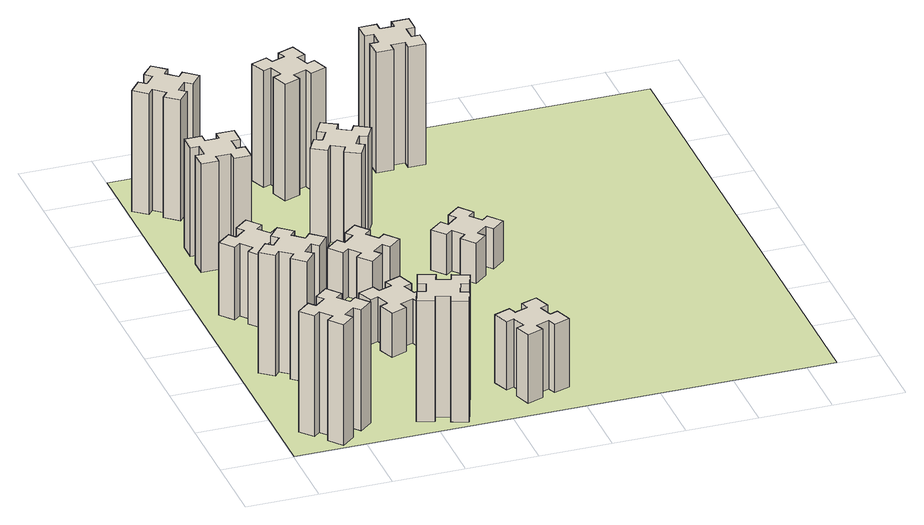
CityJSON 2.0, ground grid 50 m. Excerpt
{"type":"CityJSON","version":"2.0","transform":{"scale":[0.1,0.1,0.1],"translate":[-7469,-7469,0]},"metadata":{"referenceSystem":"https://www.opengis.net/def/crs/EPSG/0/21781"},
"CityObjects":{
"building1":{"type":"Building","attributes":{"class":"1000","function":"1000","usage":"1000","yearOfConstruction":2016,"roofType":"1000","measuredHeight":90,"storeysAboveGround":30,"storeysBelowGround":0},"geometry":[{"type":"Solid","lod":"1","boundaries":[[[[0,1,2,3,4,5,6,7,8,9,10,11,12,13,14,15,16,17,18,19]],[[17,16,20,21]],[[16,15,22,20]],[[15,14,23,22]],[[14,13,24,23]],[[13,12,25,24]],[[12,11,26,25]],[[11,10,27,26]],[[10,9,28,27]],[[9,8,29,28]],[[8,7,30,29]],[[7,6,31,30]],[[6,5,32,31]],[[5,4,33,32]],[[4,3,34,33]],[[3,2,35,34]],[[2,1,36,35]],[[1,0,37,36]],[[0,19,38,37]],[[19,18,39,38]],[[18,17,21,39]],[[24,25,26,27,28,29,30,31,32,33,34,35,36,37,38,39,21,20,22,23]]]]}]},
"building2":{"type":"Building","attributes":{"class":"1000","function":"1000","usage":"1000","yearOfConstruction":2016,"roofType":"1000","measuredHeight":90,"storeysAboveGround":30,"storeysBelowGround":0},"geometry":[{"type":"Solid","lod":"1","boundaries":[[[[40,41,42,43,44,45,46,47,48,49,50,51,52,53,54,55,56,57,58,59]],[[57,56,60,61]],[[56,55,62,60]],[[55,54,63,62]],[[54,53,64,63]],[[53,52,65,64]],[[52,51,66,65]],[[51,50,67,66]],[[50,49,68,67]],[[49,48,69,68]],[[48,47,70,69]],[[47,46,71,70]],[[46,45,72,71]],[[45,44,73,72]],[[44,43,74,73]],[[43,42,75,74]],[[42,41,76,75]],[[41,40,77,76]],[[40,59,78,77]],[[59,58,79,78]],[[58,57,61,79]],[[64,65,66,67,68,69,70,71,72,73,74,75,76,77,78,79,61,60,62,63]]]]}]},
"building3":{"type":"Building","attributes":{"class":"1000","function":"1000","usage":"1000","yearOfConstruction":2016,"roofType":"1000","measuredHeight":54,"storeysAboveGround":30,"storeysBelowGround":0},"geometry":[{"type":"Solid","lod":"1","boundaries":[[[[80,81,82,83,84,85,86,87,88,89,90,91,92,93,94,95,96,97,98,99]],[[97,96,100,101]],[[96,95,102,100]],[[95,94,103,102]],[[94,93,104,103]],[[93,92,105,104]],[[92,91,106,105]],[[91,90,107,106]],[[90,89,108,107]],[[89,88,109,108]],[[88,87,110,109]],[[87,86,111,110]],[[86,85,112,111]],[[85,84,113,112]],[[84,83,114,113]],[[83,82,115,114]],[[82,81,116,115]],[[81,80,117,116]],[[80,99,118,117]],[[99,98,119,118]],[[98,97,101,119]],[[104,105,106,107,108,109,110,111,112,113,114,115,116,117,118,119,101,100,102,103]]]]}]},
"building4":{"type":"Building","attributes":{"class":"1000","function":"1000","usage":"1000","yearOfConstruction":2016,"roofType":"1000","measuredHeight":81,"storeysAboveGround":30,"storeysBelowGround":0},"geometry":[{"type":"Solid","lod":"1","boundaries":[[[[120,121,122,123,124,125,126,127,128,129,130,131,132,133,134,135,136,137,138,139]],[[137,136,140,141]],[[136,135,142,140]],[[135,134,143,142]],[[134,133,144,143]],[[133,132,145,144]],[[132,131,146,145]],[[131,130,147,146]],[[130,129,148,147]],[[129,128,149,148]],[[128,127,150,149]],[[127,126,151,150]],[[126,125,152,151]],[[125,124,153,152]],[[124,123,154,153]],[[123,122,155,154]],[[122,121,156,155]],[[121,120,157,156]],[[120,139,158,157]],[[139,138,159,158]],[[138,137,141,159]],[[144,145,146,147,148,149,150,151,152,153,154,155,156,157,158,159,141,140,142,143]]]]}]},
"building5":{"type":"Building","attributes":{"class":"1000","function":"1000","usage":"1000","yearOfConstruction":2016,"roofType":"1000","measuredHeight":90,"storeysAboveGround":30,"storeysBelowGround":0},"geometry":[{"type":"Solid","lod":"1","boundaries":[[[[160,161,162,163,164,165,166,167,168,169,170,171,172,173,174,175,176,177,178,179]],[[177,176,180,181]],[[176,175,182,180]],[[175,174,183,182]],[[174,173,184,183]],[[173,172,185,184]],[[172,171,186,185]],[[171,170,187,186]],[[170,169,188,187]],[[169,168,189,188]],[[168,167,190,189]],[[167,166,191,190]],[[166,165,192,191]],[[165,164,193,192]],[[164,163,194,193]],[[163,162,195,194]],[[162,161,196,195]],[[161,160,197,196]],[[160,179,198,197]],[[179,178,199,198]],[[178,177,181,199]],[[184,185,186,187,188,189,190,191,192,193,194,195,196,197,198,199,181,180,182,183]]]]}]},
"building6":{"type":"Building","attributes":{"class":"1000","function":"1000","usage":"1000","yearOfConstruction":2016,"roofType":"1000","measuredHeight":90,"storeysAboveGround":30,"storeysBelowGround":0},"geometry":[{"type":"Solid","lod":"1","boundaries":[[[[200,201,202,203,204,205,206,207,208,209,210,211,212,213,214,215,216,217,218,219]],[[217,216,220,221]],[[216,215,222,220]],[[215,214,223,222]],[[214,213,224,223]],[[213,212,225,224]],[[212,211,226,225]],[[211,210,227,226]],[[210,209,228,227]],[[209,208,229,228]],[[208,207,230,229]],[[207,206,231,230]],[[206,205,232,231]],[[205,204,233,232]],[[204,203,234,233]],[[203,202,235,234]],[[202,201,236,235]],[[201,200,237,236]],[[200,219,238,237]],[[219,218,239,238]],[[218,217,221,239]],[[224,225,226,227,228,229,230,231,232,233,234,235,236,237,238,239,221,220,222,223]]]]}]},
"building7":{"type":"Building","attributes":{"class":"1000","function":"1000","usage":"1000","yearOfConstruction":2016,"roofType":"1000","measuredHeight":33,"storeysAboveGround":30,"storeysBelowGround":0},"geometry":[{"type":"Solid","lod":"1","boundaries":[[[[240,241,242,243,244,245,246,247,248,249,250,251,252,253,254,255,256,257,258,259]],[[257,256,260,261]],[[256,255,262,260]],[[255,254,263,262]],[[254,253,264,263]],[[253,252,265,264]],[[252,251,266,265]],[[251,250,267,266]],[[250,249,268,267]],[[249,248,269,268]],[[248,247,270,269]],[[247,246,271,270]],[[246,245,272,271]],[[245,244,273,272]],[[244,243,274,273]],[[243,242,275,274]],[[242,241,276,275]],[[241,240,277,276]],[[240,259,278,277]],[[259,258,279,278]],[[258,257,261,279]],[[264,265,266,267,268,269,270,271,272,273,274,275,276,277,278,279,261,260,262,263]]]]}]},
"building8":{"type":"Building","attributes":{"class":"1000","function":"1000","usage":"1000","yearOfConstruction":2016,"roofType":"1000","measuredHeight":36,"storeysAboveGround":30,"storeysBelowGround":0},"geometry":[{"type":"Solid","lod":"1","boundaries":[[[[280,281,282,283,284,285,286,287,288,289,290,291,292,293,294,295,296,297,298,299]],[[297,296,300,301]],[[296,295,302,300]],[[295,294,303,302]],[[294,293,304,303]],[[293,292,305,304]],[[292,291,306,305]],[[291,290,307,306]],[[290,289,308,307]],[[289,288,309,308]],[[288,287,310,309]],[[287,286,311,310]],[[286,285,312,311]],[[285,284,313,312]],[[284,283,314,313]],[[283,282,315,314]],[[282,281,316,315]],[[281,280,317,316]],[[280,299,318,317]],[[299,298,319,318]],[[298,297,301,319]],[[304,305,306,307,308,309,310,311,312,313,314,315,316,317,318,319,301,300,302,303]]]]}]},
"building9":{"type":"Building","attributes":{"class":"1000","function":"1000","usage":"1000","yearOfConstruction":2016,"roofType":"1000","measuredHeight":51,"storeysAboveGround":30,"storeysBelowGround":0},"geometry":[{"type":"Solid","lod":"1","boundaries":[[[[320,321,322,323,324,325,326,327,328,329,330,331,332,333,334,335,336,337,338,339]],[[337,336,340,341]],[[336,335,342,340]],[[335,334,343,342]],[[334,333,344,343]],[[333,332,345,344]],[[332,331,346,345]],[[331,330,347,346]],[[330,329,348,347]],[[329,328,349,348]],[[328,327,350,349]],[[327,326,351,350]],[[326,325,352,351]],[[325,324,353,352]],[[324,323,354,353]],[[323,322,355,354]],[[322,321,356,355]],[[321,320,357,356]],[[320,339,358,357]],[[339,338,359,358]],[[338,337,341,359]],[[344,345,346,347,348,349,350,351,352,353,354,355,356,357,358,359,341,340,342,343]]]]}]},
"building10":{"type":"Building","attributes":{"class":"1000","function":"1000","usage":"1000","yearOfConstruction":2016,"roofType":"1000","measuredHeight":72,"storeysAboveGround":30,"storeysBelowGround":0},"geometry":[{"type":"Solid","lod":"1","boundaries":[[[[360,361,362,363,364,365,366,367,368,369,370,371,372,373,374,375,376,377,378,379]],[[377,376,380,381]],[[376,375,382,380]],[[375,374,383,382]],[[374,373,384,383]],[[373,372,385,384]],[[372,371,386,385]],[[371,370,387,386]],[[370,369,388,387]],[[369,368,389,388]],[[368,367,390,389]],[[367,366,391,390]],[[366,365,392,391]],[[365,364,393,392]],[[364,363,394,393]],[[363,362,395,394]],[[362,361,396,395]],[[361,360,397,396]],[[360,379,398,397]],[[379,378,399,398]],[[378,377,381,399]],[[384,385,386,387,388,389,390,391,392,393,394,395,396,397,398,399,381,380,382,383]]]]}]},
"building11":{"type":"Building","attributes":{"class":"1000","function":"1000","usage":"1000","yearOfConstruction":2016,"roofType":"1000","measuredHeight":87,"storeysAboveGround":30,"storeysBelowGround":0},"geometry":[{"type":"Solid","lod":"1","boundaries":[[[[400,401,402,403,404,405,406,407,408,409,410,411,412,413,414,415,416,417,418,419]],[[417,416,420,421]],[[416,415,422,420]],[[415,414,423,422]],[[414,413,424,423]],[[413,412,425,424]],[[412,411,426,425]],[[411,410,427,426]],[[410,409,428,427]],[[409,408,429,428]],[[408,407,430,429]],[[407,406,431,430]],[[406,405,432,431]],[[405,404,433,432]],[[404,403,434,433]],[[403,402,435,434]],[[402,401,436,435]],[[401,400,437,436]],[[400,419,438,437]],[[419,418,439,438]],[[418,417,421,439]],[[424,425,426,427,428,429,430,431,432,433,434,435,436,437,438,439,421,420,422,423]]]]}]},
"building12":{"type":"Building","attributes":{"class":"1000","function":"1000","usage":"1000","yearOfConstruction":2016,"roofType":"1000","measuredHeight":30,"storeysAboveGround":30,"storeysBelowGround":0},"geometry":[{"type":"Solid","lod":"1","boundaries":[[[[440,441,442,443,444,445,446,447,448,449,450,451,452,453,454,455,456,457,458,459]],[[457,456,460,461]],[[456,455,462,460]],[[455,454,463,462]],[[454,453,464,463]],[[453,452,465,464]],[[452,451,466,465]],[[451,450,467,466]],[[450,449,468,467]],[[449,448,469,468]],[[448,447,470,469]],[[447,446,471,470]],[[446,445,472,471]],[[445,444,473,472]],[[444,443,474,473]],[[443,442,475,474]],[[442,441,476,475]],[[441,440,477,476]],[[440,459,478,477]],[[459,458,479,478]],[[458,457,461,479]],[[464,465,466,467,468,469,470,471,472,473,474,475,476,477,478,479,461,460,462,463]]]]}]},
"building13":{"type":"Building","attributes":{"class":"1000","function":"1000","usage":"1000","yearOfConstruction":2016,"roofType":"1000","measuredHeight":90,"storeysAboveGround":30,"storeysBelowGround":0},"geometry":[{"type":"Solid","lod":"1","boundaries":[[[[480,481,482,483,484,485,486,487,488,489,490,491,492,493,494,495,496,497,498,499]],[[497,496,500,501]],[[496,495,502,500]],[[495,494,503,502]],[[494,493,504,503]],[[493,492,505,504]],[[492,491,506,505]],[[491,490,507,506]],[[490,489,508,507]],[[489,488,509,508]],[[488,487,510,509]],[[487,486,511,510]],[[486,485,512,511]],[[485,484,513,512]],[[484,483,514,513]],[[483,482,515,514]],[[482,481,516,515]],[[481,480,517,516]],[[480,499,518,517]],[[499,498,519,518]],[[498,497,501,519]],[[504,505,506,507,508,509,510,511,512,513,514,515,516,517,518,519,501,500,502,503]]]]}]},
"landuse1":{"type":"LandUse","attributes":{"name":"plot1","function":"1010"},"geometry":[{"type":"MultiSurface","lod":"1","boundaries":[[[520,521,522,523]]]}]}
},
"vertices":[
[259,243,0],[323,166,0],[277,128,0],[354,36,0],[446,113,0],[408,159,0],[484,223,0],[523,177,0],[615,254,0],[538,346,0],[492,308,0],[427,384,0],[473,423,0],[396,515,0],[304,438,0],[343,392,0],[266,327,0],[228,373,0],[136,296,0],[213,204,0],[266,327,900],[228,373,900],[343,392,900],[304,438,900],[396,515,900],[473,423,900],[427,384,900],[492,308,900],[538,346,900],[615,254,900],[523,177,900],[484,223,900],[408,159,900],[446,113,900],[354,36,900],[277,128,900],[323,166,900],[259,243,900],[213,204,900],[136,296,900],
[484,1167,0],[408,1232,0],[446,1278,0],[354,1355,0],[277,1263,0],[323,1224,0],[259,1148,0],[213,1186,0],[136,1094,0],[228,1017,0],[266,1063,0],[343,999,0],[304,953,0],[396,876,0],[473,968,0],[427,1006,0],[492,1083,0],[538,1044,0],[615,1136,0],[523,1213,0],[492,1083,900],[538,1044,900],[427,1006,900],[473,968,900],[396,876,900],[304,953,900],[343,999,900],[266,1063,900],[228,1017,900],[136,1094,900],[213,1186,900],[259,1148,900],[323,1224,900],[277,1263,900],[354,1355,900],[446,1278,900],[408,1232,900],[484,1167,900],[523,1213,900],[615,1136,900],
[492,1888,0],[427,1964,0],[473,2003,0],[396,2095,0],[304,2018,0],[343,1972,0],[266,1907,0],[228,1953,0],[136,1876,0],[213,1784,0],[259,1823,0],[323,1746,0],[277,1708,0],[354,1616,0],[446,1693,0],[408,1739,0],[484,1803,0],[523,1757,0],[615,1834,0],[538,1926,0],[484,1803,540],[523,1757,540],[408,1739,540],[446,1693,540],[354,1616,540],[277,1708,540],[323,1746,540],[259,1823,540],[213,1784,540],[136,1876,540],[228,1953,540],[266,1907,540],[343,1972,540],[304,2018,540],[396,2095,540],[473,2003,540],[427,1964,540],[492,1888,540],[538,1926,540],[615,1834,540],
[485,2545,0],[485,2645,0],[545,2645,0],[545,2765,0],[425,2765,0],[425,2705,0],[325,2705,0],[325,2765,0],[205,2765,0],[205,2645,0],[265,2645,0],[265,2545,0],[205,2545,0],[205,2425,0],[325,2425,0],[325,2485,0],[425,2485,0],[425,2425,0],[545,2425,0],[545,2545,0],[425,2485,810],[425,2425,810],[325,2485,810],[325,2425,810],[205,2425,810],[205,2545,810],[265,2545,810],[265,2645,810],[205,2645,810],[205,2765,810],[325,2765,810],[325,2705,810],[425,2705,810],[425,2765,810],[545,2765,810],[545,2645,810],[485,2645,810],[485,2545,810],[545,2545,810],[545,2425,810],
[1029,360,0],[995,266,0],[939,287,0],[897,174,0],[1010,133,0],[1031,189,0],[1125,155,0],[1104,99,0],[1217,57,0],[1258,170,0],[1202,191,0],[1236,285,0],[1292,264,0],[1333,377,0],[1220,418,0],[1200,362,0],[1106,396,0],[1127,452,0],[1014,493,0],[973,380,0],[1106,396,900],[1127,452,900],[1200,362,900],[1220,418,900],[1333,377,900],[1292,264,900],[1236,285,900],[1202,191,900],[1258,170,900],[1217,57,900],[1104,99,900],[1125,155,900],[1031,189,900],[1010,133,900],[897,174,900],[939,287,900],[995,266,900],[1029,360,900],[973,380,900],[1014,493,900],
[384,3387,0],[308,3452,0],[346,3498,0],[254,3575,0],[177,3483,0],[223,3444,0],[159,3368,0],[113,3406,0],[36,3314,0],[128,3237,0],[166,3283,0],[243,3219,0],[204,3173,0],[296,3096,0],[373,3188,0],[327,3226,0],[392,3303,0],[438,3264,0],[515,3356,0],[423,3433,0],[392,3303,900],[438,3264,900],[327,3226,900],[373,3188,900],[296,3096,900],[204,3173,900],[243,3219,900],[166,3283,900],[128,3237,900],[36,3314,900],[113,3406,900],[159,3368,900],[223,3444,900],[177,3483,900],[254,3575,900],[346,3498,900],[308,3452,900],[384,3387,900],[423,3433,900],[515,3356,900],
[1106,1095,0],[1200,1129,0],[1220,1073,0],[1333,1114,0],[1292,1227,0],[1236,1206,0],[1202,1300,0],[1258,1320,0],[1217,1433,0],[1104,1392,0],[1125,1336,0],[1031,1302,0],[1010,1358,0],[897,1317,0],[939,1204,0],[995,1225,0],[1029,1131,0],[973,1110,0],[1014,997,0],[1127,1039,0],[1029,1131,330],[973,1110,330],[995,1225,330],[939,1204,330],[897,1317,330],[1010,1358,330],[1031,1302,330],[1125,1336,330],[1104,1392,330],[1217,1433,330],[1258,1320,330],[1202,1300,330],[1236,1206,330],[1292,1227,330],[1333,1114,330],[1220,1073,330],[1200,1129,330],[1106,1095,330],[1127,1039,330],[1014,997,330],
[1083,1972,0],[1006,1907,0],[968,1953,0],[876,1876,0],[953,1784,0],[999,1823,0],[1063,1746,0],[1017,1708,0],[1094,1616,0],[1186,1693,0],[1148,1739,0],[1224,1803,0],[1263,1757,0],[1355,1834,0],[1278,1926,0],[1232,1888,0],[1167,1964,0],[1213,2003,0],[1136,2095,0],[1044,2018,0],[1167,1964,360],[1213,2003,360],[1232,1888,360],[1278,1926,360],[1355,1834,360],[1263,1757,360],[1224,1803,360],[1148,1739,360],[1186,1693,360],[1094,1616,360],[1017,1708,360],[1063,1746,360],[999,1823,360],[953,1784,360],[876,1876,360],[968,1953,360],[1006,1907,360],[1083,1972,360],[1044,2018,360],[1136,2095,360],
[1765,496,0],[1671,462,0],[1650,518,0],[1537,477,0],[1579,364,0],[1635,385,0],[1669,291,0],[1613,270,0],[1654,157,0],[1767,199,0],[1746,255,0],[1840,289,0],[1860,233,0],[1973,274,0],[1932,387,0],[1876,366,0],[1842,460,0],[1898,480,0],[1857,593,0],[1744,552,0],[1842,460,510],[1898,480,510],[1876,366,510],[1932,387,510],[1973,274,510],[1860,233,510],[1840,289,510],[1746,255,510],[1767,199,510],[1654,157,510],[1613,270,510],[1669,291,510],[1635,385,510],[1579,364,510],[1537,477,510],[1650,518,510],[1671,462,510],[1765,496,510],[1744,552,510],[1857,593,510],
[1314,2666,0],[1227,2716,0],[1257,2768,0],[1153,2828,0],[1093,2724,0],[1145,2694,0],[1095,2607,0],[1043,2637,0],[983,2533,0],[1087,2473,0],[1117,2525,0],[1204,2475,0],[1174,2423,0],[1278,2363,0],[1338,2467,0],[1286,2497,0],[1336,2584,0],[1388,2554,0],[1448,2658,0],[1344,2718,0],[1336,2584,720],[1388,2554,720],[1286,2497,720],[1338,2467,720],[1278,2363,720],[1174,2423,720],[1204,2475,720],[1117,2525,720],[1087,2473,720],[983,2533,720],[1043,2637,720],[1095,2607,720],[1145,2694,720],[1093,2724,720],[1153,2828,720],[1257,2768,720],[1227,2716,720],[1314,2666,720],[1344,2718,720],[1448,2658,720],
[1125,3456,0],[1031,3422,0],[1010,3478,0],[897,3437,0],[939,3324,0],[995,3345,0],[1029,3251,0],[973,3230,0],[1014,3117,0],[1127,3159,0],[1106,3215,0],[1200,3249,0],[1220,3193,0],[1333,3234,0],[1292,3347,0],[1236,3326,0],[1202,3420,0],[1258,3440,0],[1217,3553,0],[1104,3512,0],[1202,3420,870],[1258,3440,870],[1236,3326,870],[1292,3347,870],[1333,3234,870],[1220,3193,870],[1200,3249,870],[1106,3215,870],[1127,3159,870],[1014,3117,870],[973,3230,870],[1029,3251,870],[995,3345,870],[939,3324,870],[897,3437,870],[1010,3478,870],[1031,3422,870],[1125,3456,870],[1104,3512,870],[1217,3553,870],
[1972,1988,0],[1907,2064,0],[1953,2103,0],[1876,2195,0],[1784,2118,0],[1823,2072,0],[1746,2007,0],[1708,2053,0],[1616,1976,0],[1693,1884,0],[1739,1923,0],[1803,1846,0],[1757,1808,0],[1834,1716,0],[1926,1793,0],[1888,1839,0],[1964,1903,0],[2003,1857,0],[2095,1934,0],[2018,2026,0],[1964,1903,300],[2003,1857,300],[1888,1839,300],[1926,1793,300],[1834,1716,300],[1757,1808,300],[1803,1846,300],[1739,1923,300],[1693,1884,300],[1616,1976,300],[1708,2053,300],[1746,2007,300],[1823,2072,300],[1784,2118,300],[1876,2195,300],[1953,2103,300],[1907,2064,300],[1972,1988,300],[2018,2026,300],[2095,1934,300],
[1965,3385,0],[1965,3485,0],[2025,3485,0],[2025,3605,0],[1905,3605,0],[1905,3545,0],[1805,3545,0],[1805,3605,0],[1685,3605,0],[1685,3485,0],[1745,3485,0],[1745,3385,0],[1685,3385,0],[1685,3265,0],[1805,3265,0],[1805,3325,0],[1905,3325,0],[1905,3265,0],[2025,3265,0],[2025,3385,0],[1905,3325,900],[1905,3265,900],[1805,3325,900],[1805,3265,900],[1685,3265,900],[1685,3385,900],[1745,3385,900],[1745,3485,900],[1685,3485,900],[1685,3605,900],[1805,3605,900],[1805,3545,900],[1905,3545,900],[1905,3605,900],[2025,3605,900],[2025,3485,900],[1965,3485,900],[1965,3385,900],[2025,3385,900],[2025,3265,900],
[5,3705,0],[3705,3705,0],[3705,5,0],[5,5,0]
]}
